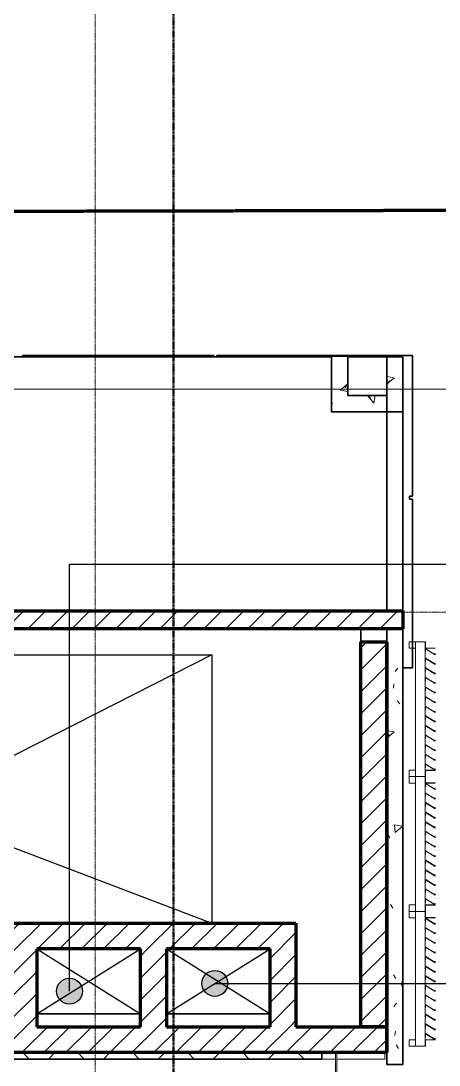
# Model space of a CAD drawing. Header units: millimetres. Extents: x -915437 to -840849, y -5243 to 29956.
# Drawn here: x -869455 to -866228, y 12756 to 20814 of the extents above; entities that cross this region are included whole.
import ezdxf

# ---------------------------------------------------------------- set-up
doc = ezdxf.new("R2010")
doc.units = ezdxf.units.MM
for name, pattern in [('DPA_Grid _ Level 100', [10, 5.5, -1.6, 1.3, -1.6]), ('DPA_Hidden 100', [7.2, 4.7, -2.5]), ('DPA_ROW', [32.5, 15, -2.5, 5, -2.5, 5, -2.5])]:
    doc.linetypes.add(name, pattern=pattern)
for name, color, linetype, lineweight in [('_ _ A-DETL-OPENING', 1, 'Continuous', 25), ('A-COLS-E', 1, 'Continuous', 35), ('A-DETL', 1, 'Continuous', 70), ('A-FLOR-E', 2, 'Continuous', 35), ('A-GENM', 1, 'Continuous', 9), ('A-GLAZ-CURT', 2, 'Continuous', 9), ('A-MASS', 2, 'Continuous', 35), ('A-ROOM-IDEN', 3, 'Continuous', 25), ('A-WALL', 5, 'Continuous', 35), ('A-WALL-FNSH', 2, 'Continuous', 35), ('A-WALL-PATT', 1, 'Continuous', 35), ('C-PROP-LINE', 10, 'DPA_ROW', 100), ('G-ANNO-SECL', 3, 'Continuous', 9), ('I-WALL-E', 2, 'Continuous', 35), ('S-GRID', 251, 'Continuous', 9), ('WALL-E', 2, 'Continuous', 35)]:
    doc.layers.add(name, color=color, linetype=linetype, lineweight=lineweight)
pattern_1 = [(45, (0, 0), (-84.852814, 84.852814), [])]

# ---------------------------------------------------------------- blocks, each defined once
blk = doc.blocks.new('System Panel - Entrance Glazed 12mm-14851400-4211-01 ENLARGED ENTRANCE 1 GROUND LEVEL - REFLECTED CEILING PLAN')
at = {"layer": 'A-GLAZ-CURT'}
for p, q in [((-750, -6), (-750, 6)), ((-750, 6), (750, 6)), ((750, 6), (750, -6)), ((750, -6), (-750, -6))]:
    blk.add_line(p, q, dxfattribs=at)
blk = doc.blocks.new('DPA_Rectangular - 300 x 300 mm-15427754-4211-01 ENLARGED ENTRANCE 1 GROUND LEVEL - REFLECTED CEILING PLAN')
at = {"layer": 'A-COLS-E'}
for p, q in [((-150, -150), (-150, 150)), ((-150, 150), (150, 150)), ((150, 150), (150, -150)), ((150, -150), (-150, -150))]:
    blk.add_line(p, q, dxfattribs=at)
blk = doc.blocks.new('CP_Facade_FeaturePanel - FeaturePanel-V42-4211-01 ENLARGED ENTRANCE 1 GROUND LEVEL - REFLECTED CEILING PLAN')
at = {"layer": 'A-GLAZ-CURT'}
for p, q in [((-340, 50), (29, 50)), ((29, 50), (-340, 50)), ((-340, 0), (-340, 50)), ((-340, 50), (-340, 0)), ((-340, 0), (340, 0)), ((340, 0), (-340, 0)), ((-117.7, 50), (-280, 50)), ((-280, 50), (-117.7, 50)), ((-280, 50), (-141.8, 50)), ((-10, 50), (-280, 50)), ((-248.5, 50), (-280, 50)), ((-280, 50), (-248.5, 50)), ((-117.7, 0), (-280, 0)), ((-280, 0), (-117.7, 0)), ((-280, 0), (-10, 0)), ((-141.8, 0), (-280, 0)), ((-248.5, 0), (-280, 0)), ((-280, 0), (-248.5, 0)), ((-191, 50), (-209.8, 50)), ((-209.8, 0), (-191, 0)), ((-209.4, 50), (-144.6, 50)), ((-144.6, 0), (-209.4, 0)), ((-90.7, 50), (-191, 50)), ((-191, 0), (-90.7, 0)), ((-144.6, 50), (-159, 50)), ((-159, 50), (-90.7, 50)), ((-90.7, 0), (-159, 0)), ((-159, 0), (-144.6, 0)), ((-141.8, 50), (-10, 50)), ((-10, 0), (-141.8, 0)), ((0, 50), (-91.5, 50)), ((-91.5, 50), (0, 50)), ((0, 0), (-91.5, 0)), ((-91.5, 0), (0, 0)), ((-87.4, 50), (-91.2, 50)), ((-91.2, 50), (-68.1, 50)), ((-68.1, 0), (-91.2, 0)), ((-91.2, 0), (-87.4, 0)), ((0, 50), (-87.4, 50)), ((-87.4, 0), (0, 0)), ((-68.1, 50), (0, 50)), ((0, 0), (-68.1, 0)), ((29.5, 50), (0, 50)), ((0, 50), (29.2, 50)), ((29.2, 50), (0, 50)), ((0, 50), (29.1, 50)), ((68.1, 0), (0, 0)), ((0, 0), (36.6, 0)), ((91.5, 0), (0, 0)), ((0, 0), (91.5, 0)), ((29, 50), (10, 50)), ((10, 50), (29.9, 50)), ((141.8, 0), (10, 0)), ((10, 0), (280, 0)), ((36.8, 0), (87.4, 0)), ((41, 50), (340, 50)), ((340, 50), (41, 50)), ((280, 50), (41, 50)), ((41.2, 50), (68.1, 50)), ((87.4, 50), (41.5, 50)), ((91.5, 50), (41.7, 50)), ((41.7, 50), (91.5, 50)), ((41.9, 50), (141.8, 50)), ((68.1, 50), (91.2, 50)), ((91.2, 0), (68.1, 0)), ((91.2, 50), (87.4, 50)), ((87.4, 0), (91.2, 0)), ((191, 50), (90.7, 50)), ((90.7, 50), (159, 50)), ((159, 0), (90.7, 0)), ((90.7, 0), (191, 0)), ((117.7, 50), (280, 50)), ((168.8, 50), (117.7, 50)), ((117.7, 0), (168.8, 0)), ((280, 0), (117.7, 0)), ((141.8, 50), (280, 50)), ((280, 0), (141.8, 0)), ((144.6, 50), (209.4, 50)), ((159, 50), (144.6, 50)), ((144.6, 0), (159, 0)), ((209.4, 0), (144.6, 0)), ((280, 50), (168.8, 50)), ((168.8, 0), (280, 0)), ((209.8, 50), (191, 50)), ((191, 0), (209.8, 0)), ((248.5, 50), (280, 50)), ((280, 50), (248.5, 50)), ((248.5, 0), (280, 0)), ((280, 0), (248.5, 0))]:
    blk.add_line(p, q, dxfattribs=at)
blk = doc.blocks.new('CP_Facade_FeaturePanel - FeaturePanel-V31-4211-01 ENLARGED ENTRANCE 1 GROUND LEVEL - REFLECTED CEILING PLAN')
at = {"layer": 'A-GLAZ-CURT'}
for p, q in [((-340, 50), (340, 50)), ((340, 50), (-340, 50)), ((-340, 0), (340, 0)), ((340, 0), (-340, 0)), ((-117.7, 50), (-280, 50)), ((-280, 50), (-117.7, 50)), ((-280, 50), (-141.8, 50)), ((-10, 50), (-280, 50)), ((-248.5, 50), (-280, 50)), ((-280, 50), (-248.5, 50)), ((-117.7, 0), (-280, 0)), ((-280, 0), (-117.7, 0)), ((-280, 0), (-10, 0)), ((-141.8, 0), (-280, 0)), ((-248.5, 0), (-280, 0)), ((-280, 0), (-248.5, 0)), ((-191, 50), (-209.8, 50)), ((-209.8, 0), (-191, 0)), ((-209.4, 50), (-144.6, 50)), ((-144.6, 0), (-209.4, 0)), ((-90.7, 50), (-191, 50)), ((-191, 0), (-90.7, 0)), ((-144.6, 50), (-159, 50)), ((-159, 50), (-90.7, 50)), ((-90.7, 0), (-159, 0)), ((-159, 0), (-144.6, 0)), ((-141.8, 50), (-10, 50)), ((-10, 0), (-141.8, 0)), ((0, 50), (-91.5, 50)), ((-91.5, 50), (0, 50)), ((0, 0), (-91.5, 0)), ((-91.5, 0), (0, 0)), ((-87.4, 50), (-91.2, 50)), ((-91.2, 50), (-68.1, 50)), ((-68.1, 0), (-91.2, 0)), ((-91.2, 0), (-87.4, 0)), ((0, 50), (-87.4, 50)), ((-87.4, 0), (0, 0)), ((-68.1, 50), (0, 50)), ((0, 0), (-68.1, 0)), ((87.4, 50), (0, 50)), ((0, 50), (68.1, 50)), ((91.5, 50), (0, 50)), ((0, 50), (91.5, 50)), ((68.1, 0), (0, 0)), ((0, 0), (87.4, 0)), ((91.5, 0), (0, 0)), ((0, 0), (91.5, 0)), ((280, 50), (10, 50)), ((10, 50), (141.8, 50)), ((141.8, 0), (10, 0)), ((10, 0), (280, 0)), ((68.1, 50), (91.2, 50)), ((91.2, 0), (68.1, 0)), ((91.2, 50), (87.4, 50)), ((87.4, 0), (91.2, 0)), ((191, 50), (90.7, 50)), ((90.7, 50), (159, 50)), ((159, 0), (90.7, 0)), ((90.7, 0), (191, 0)), ((117.7, 50), (280, 50)), ((280, 50), (117.7, 50)), ((117.7, 0), (280, 0)), ((280, 0), (117.7, 0)), ((141.8, 50), (280, 50)), ((280, 0), (141.8, 0)), ((144.6, 50), (209.4, 50)), ((159, 50), (144.6, 50)), ((144.6, 0), (159, 0)), ((209.4, 0), (144.6, 0)), ((209.8, 50), (191, 50)), ((191, 0), (209.8, 0)), ((248.5, 50), (280, 50)), ((280, 50), (248.5, 50)), ((248.5, 0), (280, 0)), ((280, 0), (248.5, 0))]:
    blk.add_line(p, q, dxfattribs=at)
blk = doc.blocks.new('CP_Facade_FeaturePanel - FeaturePanel-V43-4211-01 ENLARGED ENTRANCE 1 GROUND LEVEL - REFLECTED CEILING PLAN')
at = {"layer": 'A-GLAZ-CURT'}
for p, q in [((-340, 50), (340, 50)), ((340, 50), (-340, 50)), ((-340, 0), (340, 0)), ((340, 0), (-340, 0)), ((-117.7, 50), (-280, 50)), ((-280, 50), (-117.7, 50)), ((-280, 50), (-141.8, 50)), ((-10, 50), (-280, 50)), ((-248.5, 50), (-280, 50)), ((-280, 50), (-266.8, 50)), ((-117.7, 0), (-280, 0)), ((-280, 0), (-117.7, 0)), ((-280, 0), (-10, 0)), ((-141.8, 0), (-280, 0)), ((-266.8, 0), (-280, 0)), ((-280, 0), (-248.5, 0)), ((-265.8, 50), (-248.5, 50)), ((-248.5, 0), (-265.8, 0)), ((-191, 50), (-209.8, 50)), ((-209.8, 0), (-191, 0)), ((-209.4, 50), (-144.6, 50)), ((-144.6, 0), (-209.4, 0)), ((-90.7, 50), (-191, 50)), ((-191, 0), (-90.7, 0)), ((-144.6, 50), (-159, 50)), ((-159, 50), (-90.7, 50)), ((-90.7, 0), (-159, 0)), ((-159, 0), (-144.6, 0)), ((-141.8, 50), (-10, 50)), ((-10, 0), (-141.8, 0)), ((0, 50), (-91.5, 50)), ((-91.5, 50), (0, 50)), ((0, 0), (-91.5, 0)), ((-91.5, 0), (0, 0)), ((-87.4, 50), (-91.2, 50)), ((-91.2, 50), (-68.1, 50)), ((-68.1, 0), (-91.2, 0)), ((-91.2, 0), (-87.4, 0)), ((0, 50), (-87.4, 50)), ((-87.4, 0), (0, 0)), ((-68.1, 50), (0, 50)), ((0, 0), (-68.1, 0)), ((87.4, 50), (0, 50)), ((0, 50), (68.1, 50)), ((91.5, 50), (0, 50)), ((0, 50), (91.5, 50)), ((68.1, 0), (0, 0)), ((0, 0), (87.4, 0)), ((91.5, 0), (0, 0)), ((0, 0), (91.5, 0)), ((280, 50), (10, 50)), ((10, 50), (141.8, 50)), ((141.8, 0), (10, 0)), ((10, 0), (280, 0)), ((68.1, 50), (91.2, 50)), ((91.2, 0), (68.1, 0)), ((91.2, 50), (87.4, 50)), ((87.4, 0), (91.2, 0)), ((129.5, 50), (90.7, 50)), ((90.7, 50), (159, 50)), ((159, 0), (90.7, 0)), ((90.7, 0), (129.5, 0)), ((117.7, 50), (280, 50)), ((280, 50), (117.7, 50)), ((117.7, 0), (280, 0)), ((280, 0), (117.7, 0)), ((191, 50), (130.5, 50)), ((130.5, 0), (191, 0)), ((141.8, 50), (280, 50)), ((280, 0), (141.8, 0)), ((144.6, 50), (209.4, 50)), ((159, 50), (144.6, 50)), ((144.6, 0), (159, 0)), ((209.4, 0), (144.6, 0)), ((209.8, 50), (191, 50)), ((191, 0), (209.8, 0)), ((248.5, 50), (280, 50)), ((280, 50), (248.5, 50)), ((248.5, 0), (280, 0)), ((280, 0), (248.5, 0))]:
    blk.add_line(p, q, dxfattribs=at)
blk = doc.blocks.new('CP_Facade_FeaturePanel - FeaturePanel-V44-4211-01 ENLARGED ENTRANCE 1 GROUND LEVEL - REFLECTED CEILING PLAN')
at = {"layer": 'A-GLAZ-CURT'}
for p, q in [((-340, 50), (340, 50)), ((340, 50), (-340, 50)), ((-340, 0), (340, 0)), ((340, 0), (-340, 0)), ((-117.7, 50), (-280, 50)), ((-280, 50), (-117.7, 50)), ((-280, 50), (-141.8, 50)), ((-10, 50), (-280, 50)), ((-248.5, 50), (-280, 50)), ((-280, 50), (-248.5, 50)), ((-117.7, 0), (-280, 0)), ((-280, 0), (-117.7, 0)), ((-280, 0), (-10, 0)), ((-141.8, 0), (-280, 0)), ((-248.5, 0), (-280, 0)), ((-280, 0), (-248.5, 0)), ((-191, 50), (-209.8, 50)), ((-209.8, 0), (-191, 0)), ((-209.4, 50), (-144.6, 50)), ((-144.6, 0), (-209.4, 0)), ((-90.7, 50), (-191, 50)), ((-191, 0), (-90.7, 0)), ((-144.6, 50), (-159, 50)), ((-159, 50), (-154.7, 50)), ((-154.7, 0), (-159, 0)), ((-159, 0), (-144.6, 0)), ((-153.8, 50), (-90.7, 50)), ((-90.7, 0), (-153.8, 0)), ((-141.8, 50), (-10, 50)), ((-10, 0), (-141.8, 0)), ((0, 50), (-91.5, 50)), ((-91.5, 50), (0, 50)), ((0, 0), (-91.5, 0)), ((-91.5, 0), (0, 0)), ((-87.4, 50), (-91.2, 50)), ((-91.2, 50), (-68.1, 50)), ((-68.1, 0), (-91.2, 0)), ((-91.2, 0), (-87.4, 0)), ((0, 50), (-87.4, 50)), ((-87.4, 0), (0, 0)), ((-68.1, 50), (0, 50)), ((0, 0), (-68.1, 0)), ((87.4, 50), (0, 50)), ((0, 50), (68.1, 50)), ((91.5, 50), (0, 50)), ((0, 50), (91.5, 50)), ((68.1, 0), (0, 0)), ((0, 0), (87.4, 0)), ((91.5, 0), (0, 0)), ((0, 0), (91.5, 0)), ((280, 50), (10, 50)), ((10, 50), (141.8, 50)), ((141.8, 0), (10, 0)), ((10, 0), (280, 0)), ((68.1, 50), (91.2, 50)), ((91.2, 0), (68.1, 0)), ((91.2, 50), (87.4, 50)), ((87.4, 0), (91.2, 0)), ((109.8, 50), (90.7, 50)), ((90.7, 50), (159, 50)), ((159, 0), (90.7, 0)), ((90.7, 0), (109.8, 0)), ((191, 50), (109.9, 50)), ((109.9, 0), (191, 0)), ((117.7, 50), (280, 50)), ((280, 50), (117.7, 50)), ((117.7, 0), (280, 0)), ((280, 0), (117.7, 0)), ((141.8, 50), (280, 50)), ((280, 0), (141.8, 0)), ((144.6, 50), (209.4, 50)), ((159, 50), (144.6, 50)), ((144.6, 0), (159, 0)), ((209.4, 0), (144.6, 0)), ((209.8, 50), (191, 50)), ((191, 0), (209.8, 0)), ((248.5, 50), (280, 50)), ((280, 50), (248.5, 50)), ((248.5, 0), (280, 0)), ((280, 0), (248.5, 0))]:
    blk.add_line(p, q, dxfattribs=at)
blk = doc.blocks.new('DPA_CP_Entrance Louver Grill Vertical Z - Louver Grill Vertical Z-18399351-4211-01 ENLARGED ENTRANCE 1 GROUND LEVEL - REFLECTED CEILING PLAN')
at = {"layer": 'A-GLAZ-CURT'}
for p, q in [((-470, 200), (-472, 200)), ((-472, 200), (-472, 127)), ((-472, 127), (-472, 200)), ((-472, 200), (-470, 200)), ((-470, 125), (-470, 200)), ((-470, 200), (-470, 125)), ((472, 200), (470, 200)), ((470, 200), (470, 125)), ((470, 125), (470, 200)), ((470, 200), (472, 200)), ((472, 127), (472, 200)), ((472, 200), (472, 127)), ((-472, 127), (-520, 127)), ((-520, 127), (-520, 125)), ((-520, 125), (-520, 127)), ((-520, 127), (-472, 127)), ((-520, 125), (-470, 125)), ((-470, 125), (-520, 125)), ((-520, 50), (-520, 125)), ((-520, 125), (-520, 50)), ((520, 125), (-520, 125)), ((520, 125), (-520, 125)), ((-520, 50), (-520, 125)), ((-520, 125), (-520, 50)), ((520, 125), (-520, 125)), ((520, 125), (-520, 125)), ((470, 125), (520, 125)), ((520, 125), (470, 125)), ((520, 127), (472, 127)), ((472, 127), (520, 127)), ((520, 125), (520, 127)), ((520, 127), (520, 125)), ((520, 50), (520, 125)), ((520, 125), (520, 50)), ((520, 50), (520, 125)), ((520, 125), (520, 50)), ((-520, 50), (-520, 27)), ((-470, 50), (-520, 50)), ((-520, 50), (-470, 50)), ((-520, 0), (-520, 50)), ((-520, 50), (520, 50)), ((520, 50), (-520, 50)), ((-520, 50), (520, 50)), ((520, 50), (-520, 50)), ((-470, 0), (-520, 0)), ((-470, 27), (-470, 50)), ((-470, 50), (-470, 0)), ((470, 50), (470, 0)), ((520, 50), (470, 50)), ((470, 50), (520, 50)), ((470, 0), (470, 50)), ((470, 0), (520, 0)), ((520, 0), (470, 0)), ((520, 0), (520, 50)), ((520, 50), (520, 0))]:
    blk.add_line(p, q, dxfattribs=at)
blk = doc.blocks.new('GM_Louver Grill Vertical Z - Z Profile-V16-4211-01 ENLARGED ENTRANCE 1 GROUND LEVEL - REFLECTED CEILING PLAN')
at = {"layer": 'A-GENM'}
for p, q in [((46.4, 73), (0.1, 0)), ((0.1, 0), (46.4, 73)), ((0.1, 0), (30, 0)), ((30, 0), (0.1, 0)), ((3.7, 2), (50, 75)), ((50, 75), (3.7, 2)), ((30, 2), (3.7, 2)), ((3.7, 2), (30, 2)), ((30, 0), (30, 2)), ((30, 2), (30, 0)), ((50, 75), (40, 75)), ((40, 75), (40, 73)), ((40, 73), (40, 75)), ((40, 75), (50, 75)), ((40, 73), (46.4, 73)), ((46.4, 73), (40, 73))]:
    blk.add_line(p, q, dxfattribs=at)
blk = doc.blocks.new('DPA_CP_Entrance Louver Grill Vertical Z - Louver Grill Vertical Z-V62-4211-01 ENLARGED ENTRANCE 1 GROUND LEVEL - REFLECTED CEILING PLAN')
at = {"layer": 'A-GLAZ-CURT'}
for p, q in [((-470, 200), (-472, 200)), ((-472, 200), (-472, 127)), ((-472, 127), (-472, 200)), ((-472, 200), (-470, 200)), ((-470, 125), (-470, 200)), ((-470, 200), (-470, 125)), ((472, 200), (470, 200)), ((470, 200), (470, 125)), ((470, 125), (470, 200)), ((470, 200), (472, 200)), ((472, 127), (472, 200)), ((472, 200), (472, 127)), ((-472, 127), (-520, 127)), ((-520, 127), (-520, 125)), ((-520, 125), (-520, 127)), ((-520, 127), (-472, 127)), ((-520, 125), (-470, 125)), ((-470, 125), (-520, 125)), ((-520, 50), (-520, 125)), ((-520, 125), (-520, 50)), ((520, 125), (-520, 125)), ((520, 125), (-520, 125)), ((-520, 50), (-520, 125)), ((-520, 125), (-520, 50)), ((520, 125), (-520, 125)), ((520, 125), (-520, 125)), ((470, 125), (520, 125)), ((520, 125), (470, 125)), ((520, 127), (472, 127)), ((472, 127), (520, 127)), ((520, 125), (520, 127)), ((520, 127), (520, 125)), ((520, 50), (520, 125)), ((520, 125), (520, 50)), ((520, 50), (520, 125)), ((520, 125), (520, 50)), ((-520, 50), (-520, 0)), ((-470, 50), (-520, 50)), ((-520, 50), (-470, 50)), ((-520, 0), (-520, 50)), ((-520, 50), (520, 50)), ((520, 50), (-520, 50)), ((-520, 50), (520, 50)), ((520, 50), (-520, 50)), ((-520, 0), (-470, 0)), ((-470, 0), (-520, 0)), ((-470, 0), (-470, 50)), ((-470, 50), (-470, 0)), ((470, 50), (470, 0)), ((520, 50), (470, 50)), ((470, 50), (520, 50)), ((470, 0), (470, 50)), ((470, 0), (520, 0)), ((520, 0), (470, 0)), ((520, 0), (520, 50)), ((520, 50), (520, 0))]:
    blk.add_line(p, q, dxfattribs=at)
blk = doc.blocks.new('GM_Louver Grill Vertical Z - Z Profile-V63-4211-01 ENLARGED ENTRANCE 1 GROUND LEVEL - REFLECTED CEILING PLAN')
at = {"layer": 'A-GENM'}
for p, q in [((46.4, 73), (0.1, 0)), ((0.1, 0), (46.4, 73)), ((0.1, 0), (30, 0)), ((30, 0), (0.1, 0)), ((50, 75), (3.7, 2)), ((3.7, 2), (30, 2)), ((4.1, 2.6), (50, 75)), ((30, 2), (4.1, 2)), ((30, 0), (30, 2)), ((30, 2), (30, 0)), ((50, 75), (40, 75)), ((40, 75), (40, 73)), ((40, 73), (40, 75)), ((40, 75), (50, 75)), ((40, 73), (46.4, 73)), ((46.4, 73), (40, 73))]:
    blk.add_line(p, q, dxfattribs=at)
blk = doc.blocks.new('Family - ___-5116072-4211-01 ENLARGED ENTRANCE 1 GROUND LEVEL - REFLECTED CEILING PLAN')
at = {"layer": 'C-PROP-LINE'}
blk.add_line((-846883.3, 19393.4), (-877522.2, 19324.9), dxfattribs=at)

msp = doc.modelspace()

# ---------------------------------------------------------------- hatches: boundary and pattern name
at = {"layer": 'A-ROOM-IDEN'}
h = msp.add_hatch(color=256, dxfattribs=at)
edge = h.paths.add_edge_path()
edge.add_arc((-867957.9, 13386.4), 100, 0, 360)
h = msp.add_hatch(color=256, dxfattribs=at)
edge = h.paths.add_edge_path()
edge.add_arc((-869079.3, 13326.4), 100, 0, 360)
at = {"layer": 'A-WALL-PATT', "lineweight": 9}
h = msp.add_hatch(dxfattribs=at)
h.set_pattern_fill('FP_5', color=256, angle=-230, style=0, pattern_type=2)
h.set_pattern_definition([(220, (-866932.4, 18012), (63.76, -728.74), [76.2, -838.2]), (275, (-866932.4, 18012), (-764.2, 141), [60.96, -670.56]), (169.55, (-866927.06, 17951.3), (-700.5, -587.8), [64.76, -712.36]), (223.82, (-867135.6, 18012), (168.2, -1084.3), [114.3, -1257.3]), (173.36, (-867121.6, 17921.7), (-989.7, -949.6), [97.14, -1068.54]), (278.82, (-867135.6, 18012), (-989.7, -949.6), [91.44, -1005.84]), (249, (-867084.8, 17910.4), (409.06, -606.46), [76.2, -838.2]), (304, (-867084.8, 17910.4), (-736.75, -247.2), [60.96, -670.56]), (198.55, (-867050.7, 17859.9), (-327.7, -853.7), [64.76, -712.36]), (232.5, (-866932.37, 18012.02), (-338.22, -12.35), [33.53, -628.9, 33.53, -1320.29]), (232.5, (-866932.37, 18012.02), (-338.22, -12.35), [-695.96, -647.19, 33.53, -639.57]), (262.5, (-866932.37, 18012.02), (-400.72, -267.28), [33.53, -354.58, 33.53, -870.2]), (262.5, (-866932.37, 18012.02), (-400.72, -267.28), [-421.64, -613.66, 33.53, -223.01]), (302.5, (-866932.37, 18238.6), (22.92, -542.36), [33.53, -220.47, 33.53, -1810.51]), (302.5, (-866932.37, 18238.6), (22.92, -542.36), [-287.53, -758.95, 33.53, -1018.03]), (312.5, (-866932.37, 18340.2), (-101.7, -592.5), [33.53, -296.67, 33.53, -1239.52]), (312.5, (-866932.37, 18340.2), (-101.7, -592.5), [-363.73, -492.76, 33.53, -713.23])])
h.paths.add_polyline_path([(-867057.4, 17797), (-866932.4, 17797), (-866932.4, 18227), (-867057.4, 18227)])
h = msp.add_hatch(dxfattribs=at)
h.set_pattern_fill('FP_7', color=256, angle=130, style=0, pattern_type=2)
h.set_pattern_definition([(40, (-866632.4, 18009.5), (-63.76, 728.74), [76.2, -838.2]), (95, (-866632.4, 18009.5), (764.2, -141), [60.96, -670.56]), (349.55, (-866637.7, 18070.25), (700.5, 587.8), [64.76, -712.36]), (43.82, (-866429.2, 18009.5), (-168.2, 1084.3), [114.3, -1257.3]), (353.36, (-866443.2, 18099.9), (989.7, 949.6), [97.14, -1068.54]), (98.82, (-866429.2, 18009.5), (989.7, 949.6), [91.44, -1005.84]), (69, (-866480, 18111.1), (-409.06, 606.46), [76.2, -838.2]), (124, (-866480, 18111.1), (736.75, 247.2), [60.96, -670.56]), (18.55, (-866514.06, 18161.66), (327.7, 853.7), [64.76, -712.36]), (52.5, (-866632.37, 18009.52), (338.22, 12.35), [33.53, -628.9, 33.53, -1320.29]), (52.5, (-866632.37, 18009.52), (338.22, 12.35), [-695.96, -647.19, 33.53, -639.57]), (82.5, (-866632.37, 18009.52), (400.72, 267.28), [33.53, -354.58, 33.53, -870.2]), (82.5, (-866632.37, 18009.52), (400.72, 267.28), [-421.64, -613.66, 33.53, -223.01]), (122.5, (-866632.37, 17782.95), (-22.92, 542.36), [33.53, -220.47, 33.53, -1810.51]), (122.5, (-866632.37, 17782.95), (-22.92, 542.36), [-287.53, -758.95, 33.53, -1018.03]), (132.5, (-866632.37, 17681.35), (101.7, 592.5), [33.53, -296.67, 33.53, -492.76, -746.76]), (132.5, (-866632.37, 17681.35), (101.7, 592.5), [-856.49, 33.53, -713.23])])
h.paths.add_polyline_path([(-866632.4, 17797), (-866507.4, 17797), (-866507.4, 18222), (-866632.4, 18222), (-866632.4, 17922)])
h = msp.add_hatch(dxfattribs=at)
h.set_pattern_fill('FP_6', color=256, angle=-50, style=0, pattern_type=2)
h.set_pattern_definition([(310, (-866782.4, 17922), (728.74, 63.76), [76.2, -838.2]), (5, (-866782.4, 17922), (-141, -764.2), [60.96, -670.56]), (259.55, (-866721.65, 17927.3), (587.8, -700.5), [64.76, -712.36]), (313.82, (-866782.4, 17718.8), (1084.3, 168.2), [114.3, -1257.3]), (263.36, (-866692, 17732.8), (949.6, -989.7), [97.14, -1068.54]), (8.82, (-866782.4, 17718.8), (949.6, -989.7), [91.44, -1005.84]), (339, (-866680.8, 17769.6), (606.46, 409.06), [76.2, -838.2]), (34, (-866680.8, 17769.6), (247.2, -736.75), [60.96, -670.56]), (288.55, (-866630.24, 17803.7), (853.7, -327.7), [64.76, -712.36]), (322.5, (-866782.37, 17922.02), (12.35, -338.22), [33.53, -628.9, 33.53, -1320.29]), (322.5, (-866782.37, 17922.02), (12.35, -338.22), [-695.96, -647.19, 33.53, -639.57]), (352.5, (-866782.37, 17922.02), (267.28, -400.72), [33.53, -354.58, 33.53, -870.2]), (352.5, (-866782.37, 17922.02), (267.28, -400.72), [-421.64, -613.66, 33.53, -223.01]), (32.5, (-867008.94, 17922.02), (542.36, 22.92), [33.53, -220.47, 33.53, -1810.51]), (32.5, (-867008.94, 17922.02), (542.36, 22.92), [-287.53, -758.95, 33.53, -1018.03]), (42.5, (-867110.54, 17922), (592.5, -101.7), [33.53, -296.67, 33.53, -1239.52]), (42.5, (-867110.54, 17922), (592.5, -101.7), [-363.73, -492.76, 33.53, -713.23])])
h.paths.add_polyline_path([(-866632.4, 17797), (-866632.4, 17922), (-866932.4, 17922), (-866932.4, 17797)])
h = msp.add_hatch(dxfattribs=at)
h.set_pattern_fill('FP_1', color=256, style=0, pattern_type=2)
h.set_pattern_definition(pattern_1)
h.paths.add_polyline_path([(-866507.4, 16122), (-866507.4, 16262), (-885567.4, 16262), (-885567.4, 16122), (-866632.4, 16122)])
h = msp.add_hatch(dxfattribs=at)
h.set_pattern_fill('FP_3', color=256, angle=130, style=0, pattern_type=2)
h.set_pattern_definition([(40, (-866632.4, 15278.3), (-63.76, 728.74), [76.2, -838.2]), (95, (-866632.4, 15278.3), (764.23, -140.97), [60.96, -670.56]), (349.55, (-866637.7, 15339), (700.47, 587.77), [64.76, -712.36]), (43.816, (-866429.2, 15278.3), (-168.17, 1084.32), [114.3, -1257.3]), (353.364, (-866443.2, 15368.6), (989.7, 949.6), [97.14, -1068.54]), (98.816, (-866429.2, 15278.3), (989.7, 949.6), [91.44, -1005.84]), (69, (-866480, 15379.9), (-409.06, 606.46), [76.2, -838.2]), (124, (-866480, 15379.9), (736.75, 247.2), [60.96, -670.56]), (18.55, (-866514.06, 15430.4), (327.69, 853.67), [64.76, -712.36]), (52.5, (-866632.37, 15278.27), (338.22, 12.355), [33.53, -628.904, 33.53, -1320.29]), (52.5, (-866632.37, 15278.27), (338.22, 12.355), [-695.96, -647.19, 33.53, -639.57]), (82.5, (-866632.37, 15278.27), (400.72, 267.28), [33.53, -354.584, 33.53, -870.204]), (82.5, (-866632.37, 15278.27), (400.72, 267.28), [-421.64, -613.664, 33.53, -223.01]), (122.5, (-866632.37, 15051.7), (-22.915, 542.363), [33.53, -220.47, 33.53, -1810.51]), (122.5, (-866632.37, 15051.7), (-22.915, 542.363), [-287.53, -758.95, 33.53, -1018.03]), (132.5, (-866632.37, 14950.1), (101.71, 592.52), [33.53, -296.67, 33.53, -1239.52]), (132.5, (-866632.37, 14950.1), (101.71, 592.52), [-363.73, -492.76, 33.53, -713.23])])
h.paths.add_polyline_path([(-866507.4, 12759.5), (-866507.4, 16122), (-866632.4, 16122), (-866632.4, 12759.5)])
h = msp.add_hatch(dxfattribs=at)
h.set_pattern_fill('FP_1', color=256, style=0, pattern_type=2)
h.set_pattern_definition(pattern_1)
h.paths.add_polyline_path([(-866632.4, 13052), (-866632.4, 16022), (-866832.4, 16022), (-866832.4, 13052)])
h = msp.add_hatch(dxfattribs=at)
h.set_pattern_fill('FP_1', color=256, style=0, pattern_type=2)
h.set_pattern_definition(pattern_1)
h.paths.add_polyline_path([(-867532.4, 13652), (-867532.4, 13852), (-869532.4, 13852), (-869532.4, 13652), (-868332.4, 13652)])
h = msp.add_hatch(dxfattribs=at)
h.set_pattern_fill('FP_1', color=256, style=0, pattern_type=2)
h.set_pattern_definition(pattern_1)
h.paths.add_polyline_path([(-867532.4, 13052), (-867332.4, 13052), (-867332.4, 13852), (-867532.4, 13852), (-867532.4, 13442.9)])
h = msp.add_hatch(dxfattribs=at)
h.set_pattern_fill('FP_1', color=256, style=0, pattern_type=2)
h.set_pattern_definition(pattern_1)
h.paths.add_polyline_path([(-869332.4, 13052), (-869332.4, 13652), (-869532.4, 13652), (-869532.4, 13052)])
h = msp.add_hatch(dxfattribs=at)
h.set_pattern_fill('FP_1', color=256, style=0, pattern_type=2)
h.set_pattern_definition(pattern_1)
h.paths.add_polyline_path([(-868332.4, 13052), (-868332.4, 13652), (-868532.4, 13652), (-868532.4, 13052)])
h = msp.add_hatch(dxfattribs=at)
h.set_pattern_fill('FP_1', color=256, style=0, pattern_type=2)
h.set_pattern_definition(pattern_1)
h.paths.add_polyline_path([(-866632.4, 12852), (-866632.4, 13052), (-885282.4, 13052), (-885282.4, 12852), (-866760, 12852)])
h = msp.add_hatch(dxfattribs=at)
h.set_pattern_fill('FP_4', color=256, style=0, pattern_type=2)
h.set_pattern_definition([(45, (0, 0), (-212.13203, 212.13203), []), (135, (0, 0), (-212.13203, -212.13203), [])])
h.paths.add_polyline_path([(-867156.2, 12802), (-867132.4, 12802), (-867132.4, 12852), (-879612.4, 12852), (-879612.4, 12802), (-867288.3, 12802)])

# ---------------------------------------------------------------- linework, layer by layer
at = {"layer": '_ _ A-DETL-OPENING'}
for p, q in [((-873432.4, 15922), (-867982.4, 15922)), ((-867982.4, 15922), (-873432.4, 13152)), ((-873432.4, 15922), (-867982.4, 13852)), ((-867982.4, 15922), (-867982.4, 13852)), ((-869332.4, 13152), (-868532.4, 13652)), ((-869332.4, 13652), (-868532.4, 13152)), ((-868332.4, 13152), (-867532.4, 13652)), ((-868332.4, 13652), (-867532.4, 13152))]:
    msp.add_line(p, q, dxfattribs=at)
at = {"layer": 'A-DETL', "linetype": 'DPA_Hidden 100', "lineweight": 9}
msp.add_line((-847407.4, 17972), (-896525.4, 17972), dxfattribs=at)
at = {"layer": 'A-FLOR-E'}
for p, q in [((-885567.4, 18222), (-867057.4, 18222)), ((-867057.4, 18222), (-885567.4, 18222)), ((-866932.4, 18222), (-866632.4, 18222)), ((-866632.4, 18222), (-866932.4, 18222)), ((-866632.4, 18222), (-866632.4, 16262)), ((-866632.4, 16262), (-866632.4, 18022)), ((-866632.4, 16122), (-866632.4, 13052)), ((-866632.4, 13052), (-866632.4, 16122)), ((-868532.4, 13652), (-869332.4, 13652)), ((-869332.4, 13652), (-869332.4, 13152)), ((-869332.4, 13652), (-868532.4, 13652)), ((-869332.4, 13152), (-869332.4, 13652)), ((-868532.4, 13152), (-868532.4, 13652)), ((-868532.4, 13652), (-868532.4, 13152)), ((-867532.4, 13652), (-868332.4, 13652)), ((-868332.4, 13652), (-868332.4, 13152)), ((-868332.4, 13652), (-867532.4, 13652)), ((-868332.4, 13152), (-868332.4, 13652)), ((-867532.4, 13152), (-867532.4, 13652)), ((-867532.4, 13652), (-867532.4, 13152)), ((-869332.4, 13152), (-868532.4, 13152)), ((-868532.4, 13152), (-869332.4, 13152)), ((-868332.4, 13152), (-867532.4, 13152)), ((-867532.4, 13152), (-868332.4, 13152)), ((-866632.4, 13052), (-866632.4, 12852)), ((-866632.4, 12852), (-885282.4, 12852))]:
    msp.add_line(p, q, dxfattribs=at)
at = {"layer": 'A-MASS', "lineweight": 25}
msp.add_line((-850359.9, 19385.6), (-874607.6, 19331.4), dxfattribs=at)
at = {"layer": 'A-ROOM-IDEN'}
for p, q in [((-869079.3, 16621.4), (-863232.5, 16621.4)), ((-869079.3, 13326.4), (-869079.3, 16621.4)), ((-867957.9, 13386.4), (-863232.5, 13386.4))]:
    msp.add_line(p, q, dxfattribs=at)
for centre in [(-867957.9, 13386.4), (-869079.3, 13326.4)]:
    msp.add_circle(centre, 100, dxfattribs=at)
at = {"layer": 'A-WALL', "color": 7, "lineweight": 70}
for p, q in [((-872717.6, 16262), (-866632.4, 16262)), ((-866632.4, 16262), (-866507.4, 16262)), ((-866507.4, 16262), (-866507.4, 16122)), ((-866632.4, 16122), (-880432.4, 16122)), ((-866507.4, 16122), (-866632.4, 16122)), ((-866832.4, 13052), (-866832.4, 16022)), ((-866832.4, 16022), (-866632.4, 16022)), ((-866632.4, 13052), (-866632.4, 16022)), ((-866632.4, 16022), (-866632.4, 13052)), ((-869532.4, 13852), (-867532.4, 13852)), ((-867532.4, 13852), (-867332.4, 13852)), ((-867332.4, 13852), (-867332.4, 13052)), ((-868532.4, 13652), (-869332.4, 13652)), ((-869332.4, 13652), (-869332.4, 13052)), ((-868532.4, 13052), (-868532.4, 13652)), ((-867532.4, 13652), (-868332.4, 13652)), ((-868332.4, 13652), (-868332.4, 13052)), ((-867532.4, 13052), (-867532.4, 13652)), ((-869332.4, 13052), (-868532.4, 13052)), ((-868332.4, 13052), (-867532.4, 13052)), ((-867332.4, 13052), (-866632.4, 13052)), ((-866632.4, 13052), (-866832.4, 13052)), ((-866632.4, 12852), (-866632.4, 13052)), ((-866632.4, 13052), (-866632.4, 12852)), ((-866632.4, 12852), (-885282.4, 12852))]:
    msp.add_line(p, q, dxfattribs=at)
at = {"layer": 'A-WALL-FNSH', "color": 250}
for p, q in [((-867057.4, 17797), (-867057.4, 18227)), ((-867057.4, 18227), (-866932.4, 18227)), ((-866932.4, 18227), (-866932.4, 17922)), ((-866632.4, 17922), (-866632.4, 18222)), ((-866632.4, 18222), (-866507.4, 18222)), ((-866507.4, 18222), (-866507.4, 17797)), ((-866932.4, 17922), (-866632.4, 17922)), ((-866932.4, 17797), (-867057.4, 17797)), ((-866632.4, 17797), (-866932.4, 17797)), ((-866507.4, 17797), (-866632.4, 17797)), ((-866632.4, 16022), (-866632.4, 16122)), ((-866507.4, 16122), (-866507.4, 12759.5)), ((-879612.4, 12852), (-867132.4, 12852)), ((-867132.4, 12852), (-867132.4, 12802)), ((-866632.4, 12759.5), (-866632.4, 12852)), ((-867132.4, 12802), (-879612.4, 12802)), ((-866507.4, 12759.5), (-866632.4, 12759.5))]:
    msp.add_line(p, q, dxfattribs=at)
at = {"layer": 'G-ANNO-SECL', "linetype": 'DPA_Grid _ Level 100', "lineweight": 50}
msp.add_line((-868278.4, 28145.2), (-868278.4, 2536), dxfattribs=at)
at = {"layer": 'I-WALL-E'}
for p, q in [((-866632.4, 18222), (-866632.4, 16262)), ((-866632.4, 16262), (-866632.4, 18222)), ((-866632.4, 16262), (-866632.4, 18222)), ((-866432.4, 18222), (-866432.4, 17147)), ((-866432.4, 17147), (-866432.4, 18222)), ((-866432.4, 18222), (-866432.4, 17147)), ((-866632.4, 17797), (-866632.4, 16262)), ((-866507.4, 17797), (-866632.4, 17797)), ((-866507.4, 16192), (-866507.4, 17797)), ((-866432.4, 17147), (-866457.4, 17147)), ((-866457.4, 17147), (-866457.4, 17122)), ((-866457.4, 17122), (-866457.4, 17147)), ((-866457.4, 17147), (-866432.4, 17147)), ((-866457.4, 17122), (-866432.4, 17122)), ((-866432.4, 17122), (-866457.4, 17122)), ((-866432.4, 15822), (-866432.4, 17122)), ((-866432.4, 17122), (-866432.4, 16022)), ((-866432.4, 17122), (-866432.4, 16022)), ((-866632.4, 16122), (-866632.4, 15822)), ((-866632.4, 15822), (-866632.4, 16122)), ((-866632.4, 15822), (-866632.4, 16122)), ((-866432.4, 15972), (-866432.4, 15822)), ((-866432.4, 15972), (-866432.4, 15822)), ((-866432.4, 15822), (-866507.4, 15822)), ((-866507.4, 15822), (-866432.4, 15822))]:
    msp.add_line(p, q, dxfattribs=at)
at = {"layer": 'S-GRID', "linetype": 'DPA_Grid _ Level 100'}
for p, q in [((-868880.5, -5243.1), (-868880.5, 26301)), ((-841739.4, 16252), (-911783.9, 16252))]:
    msp.add_line(p, q, dxfattribs=at)
at = {"layer": 'WALL-E'}
for p, q in [((-885767.4, 18222), (-867057.4, 18222)), ((-867057.4, 18222), (-885567.4, 18222)), ((-867967.4, 18232), (-869442.4, 18232)), ((-869442.4, 18232), (-867967.4, 18232)), ((-869442.4, 18222), (-869442.4, 18232)), ((-869442.4, 18232), (-869442.4, 18222)), ((-867967.4, 18222), (-869442.4, 18222)), ((-869442.4, 18222), (-867967.4, 18222)), ((-867967.4, 18232), (-867967.4, 18222)), ((-867967.4, 18222), (-867967.4, 18232)), ((-866432.4, 18232), (-867942.4, 18232)), ((-867942.4, 18232), (-866432.4, 18232)), ((-867942.4, 18222), (-867942.4, 18232)), ((-867942.4, 18232), (-867942.4, 18222)), ((-867057.4, 18222), (-867942.4, 18222)), ((-867942.4, 18222), (-867057.4, 18222)), ((-866932.4, 18222), (-866632.4, 18222)), ((-866632.4, 18222), (-866932.4, 18222)), ((-866632.4, 18222), (-866932.4, 18222)), ((-866932.4, 18222), (-866632.4, 18222)), ((-866632.4, 18022), (-866632.4, 18222)), ((-866432.4, 18232), (-866432.4, 18222)), ((-866432.4, 18222), (-866432.4, 18232)), ((-866432.4, 18232), (-866432.4, 18222)), ((-866632.4, 16262), (-866632.4, 18022)), ((-866632.4, 18022), (-866632.4, 16262)), ((-866832.4, 16122), (-866832.4, 16022)), ((-866632.4, 16022), (-866632.4, 16122)), ((-866632.4, 16122), (-866632.4, 16022)), ((-866632.4, 16022), (-866832.4, 16022)), ((-866632.4, 13052), (-866632.4, 16022)), ((-866632.4, 16022), (-866632.4, 13052)), ((-866632.4, 12852), (-866632.4, 13052)), ((-866632.4, 12852), (-885282.4, 12852)), ((-866632.4, 12852), (-881717.4, 12852)), ((-881717.4, 12852), (-866632.4, 12852)), ((-869532.4, 12852), (-867432.4, 12852)), ((-867432.4, 12852), (-869532.4, 12852)), ((-866647.4, 12852), (-869367.4, 12852)), ((-869367.4, 12852), (-866647.4, 12852))]:
    msp.add_line(p, q, dxfattribs=at)

# ---------------------------------------------------------------- block references
at = {"layer": 'A-COLS-E'}
msp.add_blockref('DPA_Rectangular - 300 x 300 mm-15427754-4211-01 ENLARGED ENTRANCE 1 GROUND LEVEL - REFLECTED CEILING PLAN', (-866782.4, 18072), dxfattribs=at)
at = {"layer": 'A-GENM', "rotation": 270}
for name, p in [('GM_Louver Grill Vertical Z - Z Profile-V16-4211-01 ENLARGED ENTRANCE 1 GROUND LEVEL - REFLECTED CEILING PLAN', (-866334.4, 15972)), ('GM_Louver Grill Vertical Z - Z Profile-V16-4211-01 ENLARGED ENTRANCE 1 GROUND LEVEL - REFLECTED CEILING PLAN', (-866334.4, 15897.9)), ('GM_Louver Grill Vertical Z - Z Profile-V16-4211-01 ENLARGED ENTRANCE 1 GROUND LEVEL - REFLECTED CEILING PLAN', (-866334.4, 15823.7)), ('GM_Louver Grill Vertical Z - Z Profile-V16-4211-01 ENLARGED ENTRANCE 1 GROUND LEVEL - REFLECTED CEILING PLAN', (-866334.4, 15749.5)), ('GM_Louver Grill Vertical Z - Z Profile-V16-4211-01 ENLARGED ENTRANCE 1 GROUND LEVEL - REFLECTED CEILING PLAN', (-866334.4, 15675.4)), ('GM_Louver Grill Vertical Z - Z Profile-V16-4211-01 ENLARGED ENTRANCE 1 GROUND LEVEL - REFLECTED CEILING PLAN', (-866334.4, 15601.2)), ('GM_Louver Grill Vertical Z - Z Profile-V16-4211-01 ENLARGED ENTRANCE 1 GROUND LEVEL - REFLECTED CEILING PLAN', (-866334.4, 15527)), ('GM_Louver Grill Vertical Z - Z Profile-V16-4211-01 ENLARGED ENTRANCE 1 GROUND LEVEL - REFLECTED CEILING PLAN', (-866334.4, 15452.9)), ('GM_Louver Grill Vertical Z - Z Profile-V16-4211-01 ENLARGED ENTRANCE 1 GROUND LEVEL - REFLECTED CEILING PLAN', (-866334.4, 15378.7)), ('GM_Louver Grill Vertical Z - Z Profile-V16-4211-01 ENLARGED ENTRANCE 1 GROUND LEVEL - REFLECTED CEILING PLAN', (-866334.4, 15304.5)), ('GM_Louver Grill Vertical Z - Z Profile-V16-4211-01 ENLARGED ENTRANCE 1 GROUND LEVEL - REFLECTED CEILING PLAN', (-866334.4, 15230.4)), ('GM_Louver Grill Vertical Z - Z Profile-V16-4211-01 ENLARGED ENTRANCE 1 GROUND LEVEL - REFLECTED CEILING PLAN', (-866334.4, 15156.2)), ('GM_Louver Grill Vertical Z - Z Profile-V16-4211-01 ENLARGED ENTRANCE 1 GROUND LEVEL - REFLECTED CEILING PLAN', (-866334.4, 15082)), ('GM_Louver Grill Vertical Z - Z Profile-V16-4211-01 ENLARGED ENTRANCE 1 GROUND LEVEL - REFLECTED CEILING PLAN', (-866334.4, 14932)), ('GM_Louver Grill Vertical Z - Z Profile-V16-4211-01 ENLARGED ENTRANCE 1 GROUND LEVEL - REFLECTED CEILING PLAN', (-866334.4, 14857.9)), ('GM_Louver Grill Vertical Z - Z Profile-V16-4211-01 ENLARGED ENTRANCE 1 GROUND LEVEL - REFLECTED CEILING PLAN', (-866334.4, 14783.7)), ('GM_Louver Grill Vertical Z - Z Profile-V16-4211-01 ENLARGED ENTRANCE 1 GROUND LEVEL - REFLECTED CEILING PLAN', (-866334.4, 14709.5)), ('GM_Louver Grill Vertical Z - Z Profile-V16-4211-01 ENLARGED ENTRANCE 1 GROUND LEVEL - REFLECTED CEILING PLAN', (-866334.4, 14635.4)), ('GM_Louver Grill Vertical Z - Z Profile-V16-4211-01 ENLARGED ENTRANCE 1 GROUND LEVEL - REFLECTED CEILING PLAN', (-866334.4, 14561.2)), ('GM_Louver Grill Vertical Z - Z Profile-V16-4211-01 ENLARGED ENTRANCE 1 GROUND LEVEL - REFLECTED CEILING PLAN', (-866334.4, 14487)), ('GM_Louver Grill Vertical Z - Z Profile-V16-4211-01 ENLARGED ENTRANCE 1 GROUND LEVEL - REFLECTED CEILING PLAN', (-866334.4, 14412.9)), ('GM_Louver Grill Vertical Z - Z Profile-V16-4211-01 ENLARGED ENTRANCE 1 GROUND LEVEL - REFLECTED CEILING PLAN', (-866334.4, 14338.7)), ('GM_Louver Grill Vertical Z - Z Profile-V16-4211-01 ENLARGED ENTRANCE 1 GROUND LEVEL - REFLECTED CEILING PLAN', (-866334.4, 14264.5)), ('GM_Louver Grill Vertical Z - Z Profile-V16-4211-01 ENLARGED ENTRANCE 1 GROUND LEVEL - REFLECTED CEILING PLAN', (-866334.4, 14190.4)), ('GM_Louver Grill Vertical Z - Z Profile-V16-4211-01 ENLARGED ENTRANCE 1 GROUND LEVEL - REFLECTED CEILING PLAN', (-866334.4, 14116.2)), ('GM_Louver Grill Vertical Z - Z Profile-V16-4211-01 ENLARGED ENTRANCE 1 GROUND LEVEL - REFLECTED CEILING PLAN', (-866334.4, 14042)), ('GM_Louver Grill Vertical Z - Z Profile-V16-4211-01 ENLARGED ENTRANCE 1 GROUND LEVEL - REFLECTED CEILING PLAN', (-866334.4, 13892)), ('GM_Louver Grill Vertical Z - Z Profile-V16-4211-01 ENLARGED ENTRANCE 1 GROUND LEVEL - REFLECTED CEILING PLAN', (-866334.4, 13817.9)), ('GM_Louver Grill Vertical Z - Z Profile-V16-4211-01 ENLARGED ENTRANCE 1 GROUND LEVEL - REFLECTED CEILING PLAN', (-866334.4, 13743.7)), ('GM_Louver Grill Vertical Z - Z Profile-V16-4211-01 ENLARGED ENTRANCE 1 GROUND LEVEL - REFLECTED CEILING PLAN', (-866334.4, 13669.5)), ('GM_Louver Grill Vertical Z - Z Profile-V16-4211-01 ENLARGED ENTRANCE 1 GROUND LEVEL - REFLECTED CEILING PLAN', (-866334.4, 13595.4)), ('GM_Louver Grill Vertical Z - Z Profile-V16-4211-01 ENLARGED ENTRANCE 1 GROUND LEVEL - REFLECTED CEILING PLAN', (-866334.4, 13521.2)), ('GM_Louver Grill Vertical Z - Z Profile-V63-4211-01 ENLARGED ENTRANCE 1 GROUND LEVEL - REFLECTED CEILING PLAN', (-866334.4, 13447)), ('GM_Louver Grill Vertical Z - Z Profile-V16-4211-01 ENLARGED ENTRANCE 1 GROUND LEVEL - REFLECTED CEILING PLAN', (-866334.4, 13372.9)), ('GM_Louver Grill Vertical Z - Z Profile-V16-4211-01 ENLARGED ENTRANCE 1 GROUND LEVEL - REFLECTED CEILING PLAN', (-866334.4, 13298.7)), ('GM_Louver Grill Vertical Z - Z Profile-V16-4211-01 ENLARGED ENTRANCE 1 GROUND LEVEL - REFLECTED CEILING PLAN', (-866334.4, 13224.5)), ('GM_Louver Grill Vertical Z - Z Profile-V16-4211-01 ENLARGED ENTRANCE 1 GROUND LEVEL - REFLECTED CEILING PLAN', (-866334.4, 13150.4)), ('GM_Louver Grill Vertical Z - Z Profile-V16-4211-01 ENLARGED ENTRANCE 1 GROUND LEVEL - REFLECTED CEILING PLAN', (-866334.4, 13076.2)), ('GM_Louver Grill Vertical Z - Z Profile-V16-4211-01 ENLARGED ENTRANCE 1 GROUND LEVEL - REFLECTED CEILING PLAN', (-866334.4, 13002))]:
    msp.add_blockref(name, p, dxfattribs=at)
at = {"layer": 'A-GLAZ-CURT'}
for name, p, rotation in [('DPA_CP_Entrance Louver Grill Vertical Z - Louver Grill Vertical Z-18399351-4211-01 ENLARGED ENTRANCE 1 GROUND LEVEL - REFLECTED CEILING PLAN', (-866459.4, 15502), 270), ('DPA_CP_Entrance Louver Grill Vertical Z - Louver Grill Vertical Z-V62-4211-01 ENLARGED ENTRANCE 1 GROUND LEVEL - REFLECTED CEILING PLAN', (-866459.4, 14462), 270), ('DPA_CP_Entrance Louver Grill Vertical Z - Louver Grill Vertical Z-V62-4211-01 ENLARGED ENTRANCE 1 GROUND LEVEL - REFLECTED CEILING PLAN', (-866459.4, 13422), 270), ('CP_Facade_FeaturePanel - FeaturePanel-V44-4211-01 ENLARGED ENTRANCE 1 GROUND LEVEL - REFLECTED CEILING PLAN', (-869027.4, 12852), 180), ('CP_Facade_FeaturePanel - FeaturePanel-V43-4211-01 ENLARGED ENTRANCE 1 GROUND LEVEL - REFLECTED CEILING PLAN', (-868347.4, 12852), 180), ('CP_Facade_FeaturePanel - FeaturePanel-V31-4211-01 ENLARGED ENTRANCE 1 GROUND LEVEL - REFLECTED CEILING PLAN', (-867667.4, 12852), 180), ('CP_Facade_FeaturePanel - FeaturePanel-V42-4211-01 ENLARGED ENTRANCE 1 GROUND LEVEL - REFLECTED CEILING PLAN', (-866987.4, 12852), 180), ('System Panel - Entrance Glazed 12mm-14851400-4211-01 ENLARGED ENTRANCE 1 GROUND LEVEL - REFLECTED CEILING PLAN', (-867022.4, 12102), 270)]:
    msp.add_blockref(name, p, dxfattribs=dict(at, rotation=rotation))
at = {"layer": 'C-PROP-LINE'}
msp.add_blockref('Family - ___-5116072-4211-01 ENLARGED ENTRANCE 1 GROUND LEVEL - REFLECTED CEILING PLAN', (0, 0), dxfattribs=at)

doc.saveas('drawing.dxf')
